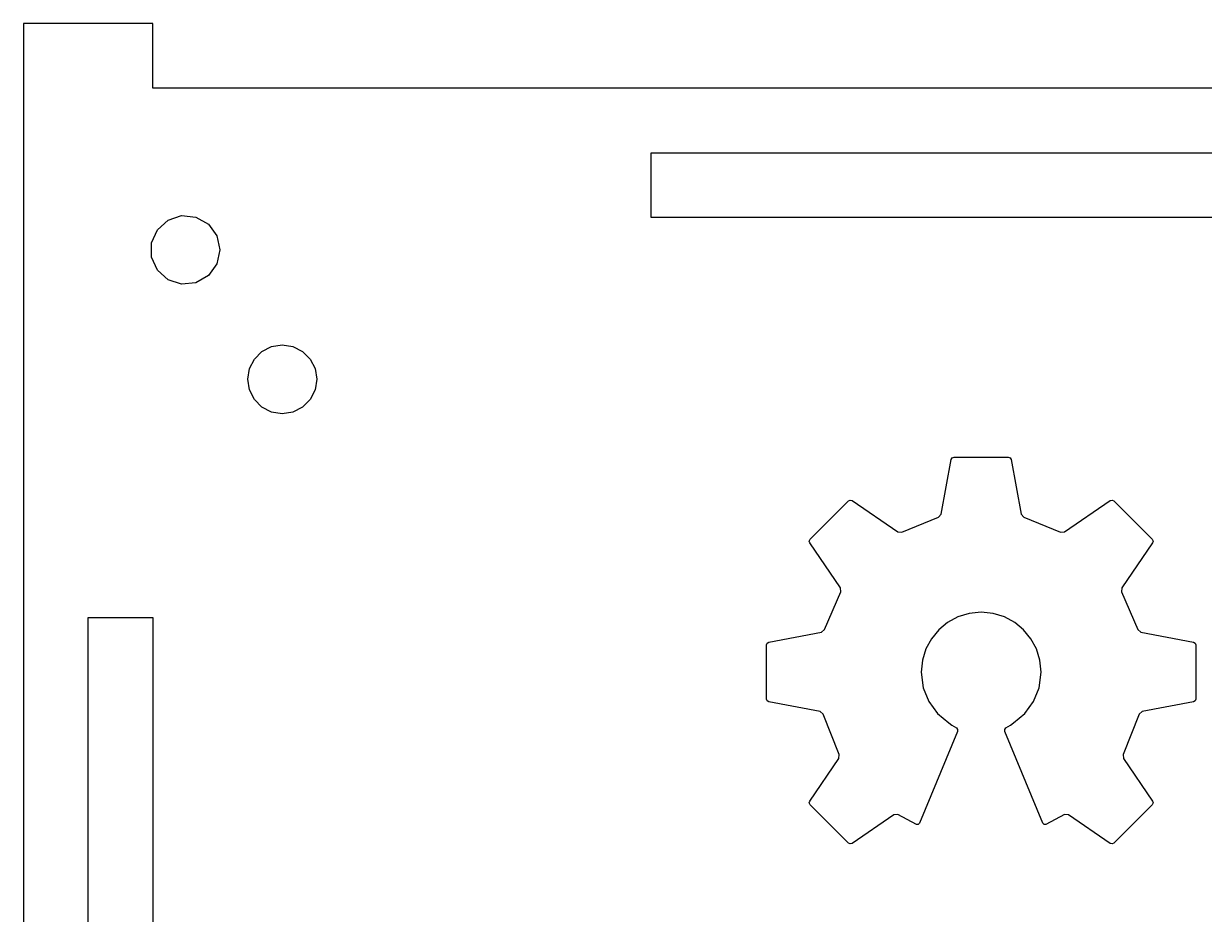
# Model space of a CAD drawing. Header units: metres. Extents: x 0 to 786, y 0 to 155.
# Drawn here: x 193.7 to 248.5, y 41.3 to 82.6 of the extents above; entities that cross this region are included whole.
import ezdxf

# ---------------------------------------------------------------- set-up
doc = ezdxf.new("R2010")
doc.units = ezdxf.units.M

msp = doc.modelspace()

# ---------------------------------------------------------------- linework, layer by layer
for p, q in [((199.74, 82.6465), (193.74, 82.6465)), ((193.74, 82.6465), (193.74, 0)), ((199.74, 79.6465), (199.74, 82.6465)), ((276.61, 79.6465), (199.74, 79.6465)), ((222.863, 73.6465), (222.863, 76.6465)), ((222.863, 76.6465), (253.487, 76.6465)), ((199.946, 73.087), (200.44, 73.5321)), ((200.44, 73.5321), (201.073, 73.7377)), ((201.073, 73.7377), (201.734, 73.6682)), ((201.734, 73.6682), (202.311, 73.3355)), ((253.487, 73.6465), (222.863, 73.6465)), ((199.675, 72.4792), (199.946, 73.087)), ((202.311, 73.3355), (202.702, 72.7973)), ((199.675, 71.8138), (199.675, 72.4792)), ((202.702, 72.7973), (202.84, 72.1465)), ((199.946, 71.206), (199.675, 71.8138)), ((202.84, 72.1465), (202.702, 71.4957)), ((202.702, 71.4957), (202.311, 70.9575)), ((200.44, 70.7609), (199.946, 71.206)), ((201.073, 70.5553), (200.44, 70.7609)), ((202.311, 70.9575), (201.734, 70.6248)), ((201.734, 70.6248), (201.073, 70.5553)), ((204.446, 67.087), (204.8, 67.4409)), ((204.8, 67.4409), (205.246, 67.6682)), ((205.246, 67.6682), (205.74, 67.7465)), ((205.74, 67.7465), (206.234, 67.6682)), ((206.234, 67.6682), (206.68, 67.4409)), ((206.68, 67.4409), (207.034, 67.087)), ((204.218, 66.6409), (204.446, 67.087)), ((207.034, 67.087), (207.262, 66.6409)), ((204.14, 66.1465), (204.218, 66.6409)), ((207.262, 66.6409), (207.34, 66.1465)), ((204.218, 65.6521), (204.14, 66.1465)), ((207.34, 66.1465), (207.262, 65.6521)), ((204.446, 65.206), (204.218, 65.6521)), ((204.8, 64.8521), (204.446, 65.206)), ((207.034, 65.206), (206.68, 64.8521)), ((207.262, 65.6521), (207.034, 65.206)), ((205.246, 64.6248), (204.8, 64.8521)), ((206.68, 64.8521), (206.234, 64.6248)), ((205.74, 64.5465), (205.246, 64.6248)), ((206.234, 64.6248), (205.74, 64.5465)), ((236.78, 62.4246), (236.826, 62.5012)), ((236.826, 62.5012), (236.91, 62.5332)), ((236.91, 62.5332), (239.429, 62.5332)), ((239.429, 62.5332), (239.513, 62.5012)), ((239.513, 62.5012), (239.56, 62.4246)), ((236.309, 59.8934), (236.78, 62.4246)), ((239.56, 62.4246), (240.031, 59.8934)), ((230.232, 58.724), (232.013, 60.5049)), ((232.013, 60.5049), (232.095, 60.5417)), ((232.095, 60.5417), (232.182, 60.5206)), ((232.182, 60.5206), (234.297, 59.0694)), ((242.042, 59.0694), (244.157, 60.5206)), ((244.157, 60.5206), (244.244, 60.5417)), ((244.244, 60.5417), (244.326, 60.5049)), ((244.326, 60.5049), (246.107, 58.724)), ((234.487, 59.0556), (236.184, 59.7501)), ((236.184, 59.7501), (236.309, 59.8934)), ((240.031, 59.8934), (240.156, 59.7501)), ((240.156, 59.7501), (241.852, 59.0556)), ((230.195, 58.6421), (230.232, 58.724)), ((230.216, 58.5549), (230.195, 58.6421)), ((234.297, 59.0694), (234.487, 59.0556)), ((241.852, 59.0556), (242.042, 59.0694)), ((246.107, 58.724), (246.144, 58.6421)), ((246.144, 58.6421), (246.123, 58.5549)), ((231.643, 56.4766), (230.216, 58.5549)), ((246.123, 58.5549), (244.697, 56.4766)), ((231.654, 56.2875), (231.643, 56.4766)), ((244.697, 56.4766), (244.685, 56.2875)), ((230.904, 54.5373), (231.654, 56.2875)), ((244.685, 56.2875), (245.435, 54.5373)), ((238.169, 55.3386), (237.608, 55.2819)), ((238.731, 55.2819), (238.169, 55.3386)), ((196.74, 27.5488), (196.74, 55.0977)), ((196.74, 55.0977), (199.74, 55.0977)), ((199.74, 55.0977), (199.74, 27.5488)), ((236.612, 54.8628), (236.2, 54.5227)), ((237.085, 55.1196), (236.612, 54.8628)), ((237.608, 55.2819), (237.085, 55.1196)), ((239.254, 55.1196), (238.731, 55.2819)), ((239.727, 54.8628), (239.254, 55.1196)), ((240.139, 54.5227), (239.727, 54.8628)), ((228.312, 53.9577), (230.759, 54.4128)), ((230.759, 54.4128), (230.904, 54.5373)), ((236.2, 54.5227), (235.86, 54.1105)), ((240.479, 54.1105), (240.139, 54.5227)), ((245.435, 54.5373), (245.58, 54.4128)), ((245.58, 54.4128), (248.027, 53.9577)), ((228.203, 53.8269), (228.235, 53.9108)), ((228.204, 51.3082), (228.203, 53.8269)), ((228.235, 53.9108), (228.312, 53.9577)), ((235.86, 54.1105), (235.603, 53.6373)), ((240.736, 53.6373), (240.479, 54.1105)), ((248.027, 53.9577), (248.104, 53.9108)), ((248.104, 53.9108), (248.135, 53.8267)), ((248.135, 53.8267), (248.135, 51.3081)), ((235.603, 53.6373), (235.441, 53.1144)), ((240.898, 53.1144), (240.736, 53.6373)), ((235.441, 53.1144), (235.384, 52.553)), ((240.955, 52.553), (240.898, 53.1144)), ((235.384, 52.553), (235.476, 51.8401)), ((240.863, 51.8401), (240.955, 52.553)), ((235.476, 51.8401), (235.737, 51.1957)), ((240.602, 51.1957), (240.863, 51.8401)), ((228.236, 51.2241), (228.204, 51.3082)), ((228.312, 51.1776), (228.236, 51.2241)), ((230.699, 50.7333), (228.312, 51.1776)), ((235.737, 51.1957), (236.143, 50.6435)), ((240.196, 50.6435), (240.602, 51.1957)), ((248.026, 51.1774), (245.639, 50.7331)), ((248.103, 51.224), (248.026, 51.1774)), ((248.135, 51.3081), (248.103, 51.224)), ((230.841, 50.6077), (230.699, 50.7333)), ((231.586, 48.7462), (230.841, 50.6077)), ((236.143, 50.6435), (236.669, 50.2066)), ((239.669, 50.2066), (240.196, 50.6435)), ((245.498, 50.6076), (244.753, 48.7461)), ((245.639, 50.7331), (245.498, 50.6076)), ((236.669, 50.2066), (236.805, 50.103)), ((236.805, 50.103), (237.019, 49.9718)), ((237.019, 49.9718), (237.073, 49.9012)), ((237.073, 49.9012), (237.071, 49.8123)), ((239.266, 49.9012), (239.32, 49.9718)), ((239.268, 49.8123), (239.266, 49.9012)), ((239.32, 49.9718), (239.534, 50.103)), ((239.534, 50.103), (239.669, 50.2066)), ((237.071, 49.8123), (235.306, 45.5477)), ((241.033, 45.5476), (239.268, 49.8123)), ((230.216, 46.5801), (231.572, 48.5561)), ((231.572, 48.5561), (231.586, 48.7462)), ((244.753, 48.7461), (244.767, 48.5559)), ((244.767, 48.5559), (246.123, 46.58)), ((230.195, 46.4928), (230.216, 46.5801)), ((246.123, 46.58), (246.144, 46.4927)), ((230.232, 46.4108), (230.195, 46.4928)), ((232.013, 44.6299), (230.232, 46.4108)), ((246.107, 46.4107), (244.326, 44.6297)), ((246.144, 46.4927), (246.107, 46.4107)), ((234.123, 45.9466), (232.182, 44.6143)), ((234.309, 45.9529), (234.123, 45.9466)), ((235.165, 45.4959), (234.309, 45.9529)), ((235.247, 45.4903), (235.165, 45.4959)), ((235.306, 45.5477), (235.247, 45.4903)), ((241.092, 45.4903), (241.033, 45.5476)), ((241.174, 45.4957), (241.092, 45.4903)), ((242.03, 45.9527), (241.174, 45.4957)), ((242.216, 45.9463), (242.03, 45.9527)), ((244.157, 44.6142), (242.216, 45.9463)), ((232.095, 44.5932), (232.013, 44.6299)), ((232.182, 44.6143), (232.095, 44.5932)), ((244.244, 44.5931), (244.157, 44.6142)), ((244.326, 44.6297), (244.244, 44.5931))]:
    msp.add_line(p, q)

doc.saveas('drawing.dxf')
